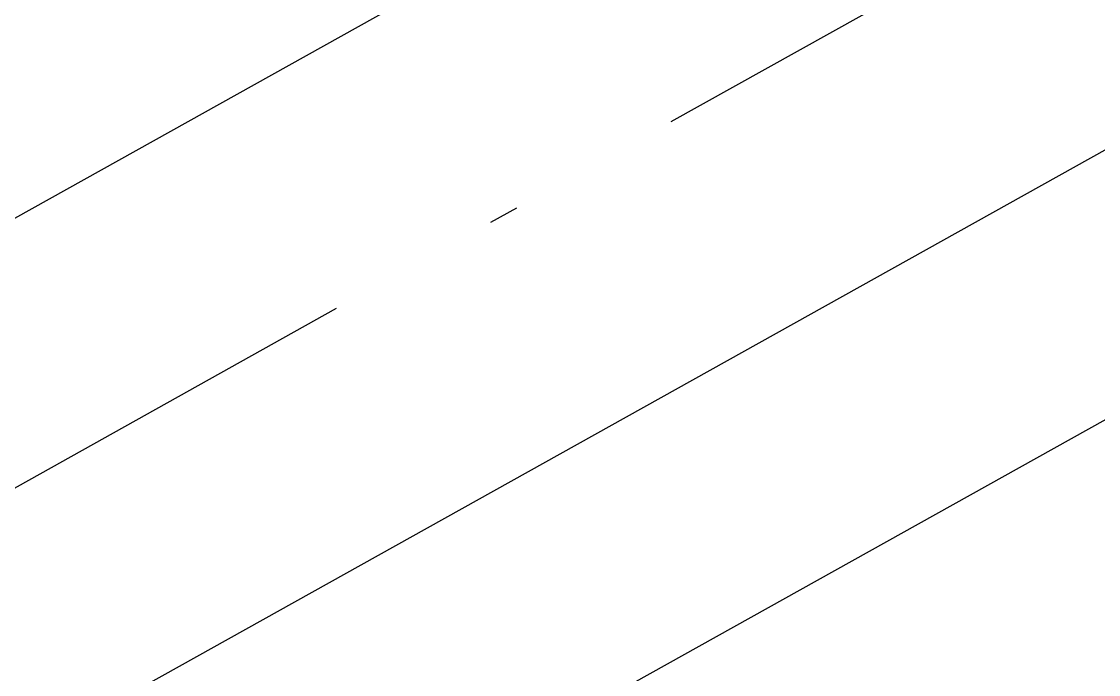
# Model space of a CAD drawing. Header units: millimetres. Extents: x 567980 to 569372, y 2065777 to 2066674.
# Drawn here: x 568966.98 to 568980.68, y 2066306.72 to 2066315.03 of the extents above; entities that cross this region are included whole.
import ezdxf

# ---------------------------------------------------------------- set-up
doc = ezdxf.new("R2010")
doc.units = ezdxf.units.MM
doc.linetypes.add('ACAD_ISO10W100', pattern=[18.5, 12, -3, 0.5, -3])
doc.layers.add('boDnv', color=54, linetype='Continuous', lineweight=25)
for name, color, linetype in [('BoThamCo', 94, 'Continuous'), ('LogDg', 7, 'Continuous'), ('TimDg', 222, 'Continuous'), ('ViaHeS', 32, 'Continuous')]:
    doc.layers.add(name, color=color, linetype=linetype)

# ---------------------------------------------------------------- blocks, each defined once
blk = doc.blocks.new('NEN')
at = {"layer": 'BoThamCo'}
blk.add_lwpolyline([(336.347, -49.298), (331.474, -40.565), (324.672, -38.635), (260.962, -74.185), (258.833, -81.093), (263.315, -90.055), (269.918, -92.091), (334.417, -56.1)], close=True, dxfattribs=at)
at = {"layer": 'LogDg'}
for points in [[(231.455, -36.414), (244.888, -63.273, 0.427514), (255.942, -66.68), (417.372, 23.397, 0.412716), (420.48, 34.246), (405.996, 60.518, 0.415712), (395.092, 63.642), (234.712, -25.849, 0.401037)], [(270.27, -95.329, -0.427514), (259.217, -91.922), (254.74, -82.969, -0.401037), (257.996, -72.404), (323.21, -36.016, -0.414214), (334.094, -39.103), (338.967, -47.836, -0.414214), (335.879, -58.72)]]:
    blk.add_lwpolyline(points, format="xyb", close=True, dxfattribs=at)
at = {"layer": 'TimDg', "linetype": 'ACAD_ISO10W100', "ltscale": 0.75}
blk.add_lwpolyline([(431.013, 27.573), (246.062, -75.628)], dxfattribs=at)
at = {"layer": 'ViaHeS'}
blk.add_lwpolyline([(334.417, -56.1), (336.347, -49.298), (331.474, -40.565), (324.672, -38.635), (260.962, -74.185), (258.833, -81.093), (263.315, -90.055), (269.918, -92.091)], close=True, dxfattribs=at)

msp = doc.modelspace()

# ---------------------------------------------------------------- block references
at = {"layer": 'boDnv'}
msp.add_blockref('NEN', (568697.481, 2066371.697), dxfattribs=at)

doc.saveas('drawing.dxf')
